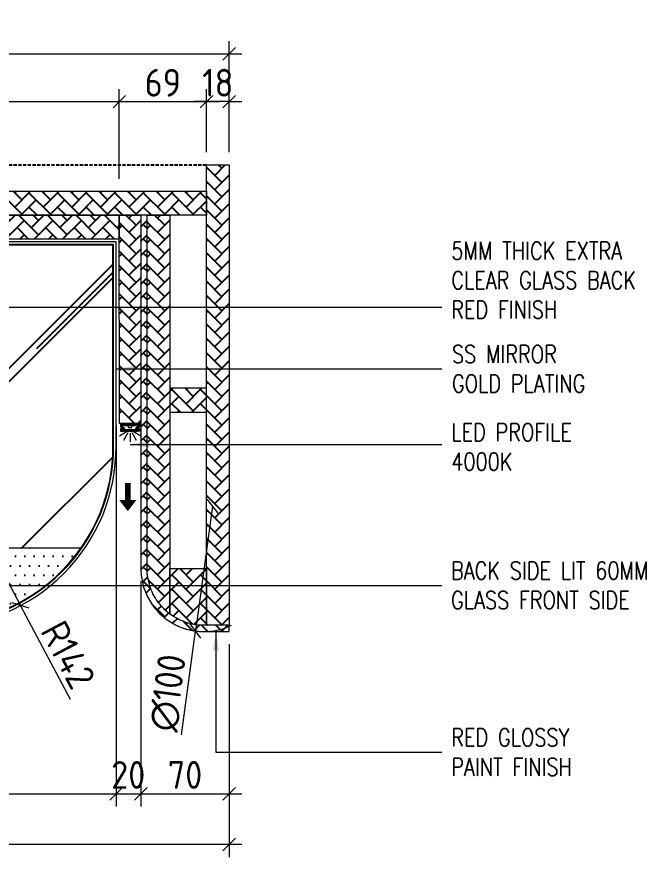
# Model space of a CAD drawing. Header units: millimetres. Extents: x 539949 to 547802, y -525020 to -515511.
# Drawn here: x 542526 to 543025, y -522515 to -521848 of the extents above; entities that cross this region are included whole.
import ezdxf

# ---------------------------------------------------------------- set-up
doc = ezdxf.new("R2010")
doc.units = ezdxf.units.MM
doc.header["$LTSCALE"] = 5
doc.header["$MEASUREMENT"] = 0
doc.set_wipeout_variables(frame=1)
doc.header["$PDMODE"] = 35
doc.linetypes.add('DASHED', pattern=[0.75, 0.5, -0.25])
for name, color, linetype in [('Acrylic - opal', 9, 'Continuous'), ('DIM-10', 1, 'Continuous'), ('EL_LIGHTING', 2, 'Continuous'), ('HATCH', 8, 'Continuous'), ('L-Det Tag', 7, 'Continuous')]:
    doc.layers.add(name, color=color, linetype=linetype)
for name, color, linetype, lineweight in [('aluminium', 6, 'Continuous', 0), ('Decolab', 7, 'Continuous', 0), ('glass', 125, 'Continuous', 0), ('LED lights', 1, 'Continuous', 0), ('MDF', 41, 'Continuous', 0), ('METAL', 6, 'Continuous', 0)]:
    doc.layers.add(name, color=color, linetype=linetype, lineweight=lineweight)
doc.layers.add('LED 4600K', color=41, linetype='Continuous', true_color=0xebd690)
doc.styles.add('ABRA', font='romans.shx', dxfattribs={"width": 0.8, "bigfont": 'bigfont.shx'})
doc.styles.add('ISOCP', font='isocp.shx')
doc.styles.get("Standard").update_dxf_attribs({"font": 'arial.ttf'})
doc.dimstyles.new('dim', dxfattribs={"dimtxt": 2, "dimasz": 2, "dimexe": 1, "dimexo": 1, "dimgap": 1, "dimtad": 1, "dimdec": 0, "dimdsep": 46, "dimtxsty": 'Standard', "dimblk": 'OBLIQUE', "dimcen": 0, "dimdle": 1, "dimclrd": 1, "dimclre": 1, "dimclrt": 1, "dimadec": 0, "dimazin": 0, "dimtfac": 1, "dimtdec": 0, "dimtix": 1, "dimtmove": 0, "dimatfit": 3, "dimfxl": 1, "dimlwd": 0, "dimlwe": 0, "dimarcsym": 0})
doc.dimstyles.new('DL - 10', dxfattribs={"dimscale": 10, "dimtxt": 2.2, "dimasz": 1, "dimexe": 1, "dimexo": 1, "dimgap": 0.4, "dimtad": 1, "dimdec": 0, "dimdsep": 46, "dimtxsty": 'ISOCP', "dimblk": 'OBLIQUE', "dimcen": 0.5, "dimdle": 1, "dimclrd": 256, "dimclre": 256, "dimclrt": 2, "dimadec": 0, "dimazin": 2, "dimtfac": 1, "dimtdec": 0, "dimtix": 1, "dimtmove": 1, "dimatfit": 3, "dimldrblk": 'OPEN90', "dimfxl": 1, "dimlwd": 9, "dimlwe": 9, "dimarcsym": 0})
pattern_1 = [(45, (14015.82022846141, -5016.681261604477), (0, 11.31370849898476), [24, -8]), (135, (14021.47708271141, -5011.024407354477), (9e-16, 11.31370849898476), [24, -8])]

# ---------------------------------------------------------------- blocks, each defined once
blk = doc.blocks.new('A$Ca4803e10')
at = {"layer": 'HATCH'}
h = blk.add_hatch(dxfattribs=at)
h.set_pattern_fill('AR-RROOF', color=256, scale=150, angle=45)
h.set_pattern_definition([(45, (-542128.839262467, 520696.5588919867), (127.2792206135786, 339.4112549695428), [2250, -300, 750, -150]), (45, (-542040.8044682093, 520890.6597034225), (-247.1338200246984, 35.0017856687341), [450, -49.5, 900, -112.5]), (45, (-542165.9623684792, 520839.748015177), (480.4790578162591, 622.6075208347552), [1200, -210, 600, -150])])
edge = h.paths.add_edge_path()
edge.add_line((453.3940688222647, 302.4394283759175), (2.5, 302.4394283759175))
edge.add_line((2.5, 302.4394283759175), (2.5, 142.4699241488706))
edge.add_arc((142.4699241488706, 142.4699241488706), 139.9699241488706, 180, 270)
edge.add_line((142.4699241488706, 2.5), (313.5688952074852, 2.5))
edge.add_arc((313.4281526259462, 142.4671761931857), 139.967246954309, 270.0576131734699, 360.2498470956739)
edge.add_line((453.3940688222647, 143.0775230565923), (453.3940688222647, 302.4394283759175))
edge = h.paths.add_edge_path(flags=17)
edge.add_line((427.9526643056008, 62), (27.94407128710145, 62))
edge.add_arc((142.5137887676835, 142.5543549535766), 140.0543618227123, 215.1111820313257, 269.9820551281923)
edge.add_line((142.4699241488706, 2.5), (313.5688952074852, 2.5))
edge.add_arc((313.3841023621479, 142.5518591377742), 140.0519810511177, 270.0755994532514, 324.889381323436)
h = blk.add_hatch(dxfattribs=at)
h.set_pattern_fill('DOTS', color=102, scale=120)
h.set_pattern_definition([(0, (-542128.839262467, 520696.5588919867), (3.75, 7.5), [0, -7.5])])
edge = h.paths.add_edge_path()
edge.add_line((427.9526643056008, 62), (27.94407128710145, 62))
edge.add_arc((142.5137887676835, 142.5543549535766), 140.0543618227123, 215.1111820313257, 269.9820551281923)
edge.add_line((142.4699241488706, 2.5), (313.5688952074852, 2.5))
edge.add_arc((313.3841023621479, 142.5518591377742), 140.0519810511177, 270.0755994532514, 324.889381323436)
at = {"layer": 'glass'}
for points in [[(453.3940688222647, 302.4394283759175), (2.5, 302.4394283759175), (2.5, 142.4699241488706, 0.4142135623730951), (142.4699241488706, 2.5), (313.5688952074852, 2.5, 0.4151965945376201), (453.3940688222647, 143.0775230565923)], [(427.9526643056008, 62), (27.94407128710145, 62, 0.244101366852682), (142.4699241488706, 2.5), (313.5688952074852, 2.5, 0.2438374322390262)]]:
    blk.add_lwpolyline(points, format="xyb", close=True, dxfattribs=at)
at = {"layer": 'METAL', "lineweight": 5}
for points in [[(455.8940688222647, 304.9394283759175), (0, 304.9394283759175), (0, 142.4699241488706, 0.4142135623730951), (142.4699241488706, 0), (313.5691463683033, 0, 0.4151858707148757), (455.8940688222647, 143.0829426848213)], [(453.8940688222647, 302.9394283759175), (2, 302.9394283759175), (2, 142.4699241488706, 0.4142135623730951), (142.4699241488706, 2), (313.5691463683033, 2, 0.4151948427905277), (453.8940688222647, 143.0786122501013)]]:
    blk.add_lwpolyline(points, format="xyb", close=True, dxfattribs=at)
blk = doc.blocks.new('LED profile EN-ALH-01S')
blk.add_wipeout([(7.601337410047567, 5.861977570020827e-14), (-7.601337410047565, 5.861977570020827e-14), (-7.601337410107323, -2.2044709216110725), (-7.3761035501433, -2.5471782449850817), (-7.2802227580299865, -2.77518803315413), (-7.226261406990452, -2.967565523915672), (-7.183838591590356, -3.353493462030686), (-7.1972838294874135, -3.574921022003908), (-7.239021107237691, -3.7973242245095804), (-7.319846420480359, -4.041111407346751), (-7.468687077144336, -4.326066551213049), (-7.598662590115676, -4.503484380300417), (-7.5986625899531655, -5.99999940377802), (7.598662589953168, -5.99999940377802), (7.598662590115679, -4.503484380300417), (7.598662555905542, -4.503484339148752), (7.381187240777176, -4.1739920508760235), (7.227794222419799, -3.7504619240001666), (7.183837376254384, -3.355582630439301), (7.209225777276204, -3.0546962976174523), (7.209225781759761, -3.054696271238562), (7.347155936086802, -2.607350279282798), (7.601337410047567, -2.2044709216826206)]).dxf.layer = 'aluminium'
at = {"layer": 'HATCH', "lineweight": 0}
h = blk.add_hatch(dxfattribs=at)
h.set_pattern_fill('ANSI31', color=256, scale=5, style=0)
h.set_pattern_definition([(45, (-29047.12291296026, -2919.527889410397), (-0.4419417382415922, 0.4419417382415922), [])])
h.paths.add_polyline_path([(7.601337410047563, 5.68e-14), (-7.601337410047563, 5.68e-14), (-7.601337410047563, -2.20447092168115, -0.3620347735553132), (-7.598662589953165, -4.503484380104965), (-7.598662589953165, -5.99999940377802), (-5.683698659453512, -5.99999940377802), (-6.530086448827205, -2.928575041265333), (-5.579756278842979, -2.928575041265333), (-5.579756278842979, -2.227186841901471), (-6.251289286836254, -2.227186841901471), (-6.251289286836254, -1.431954854710511, -0.1475385407479518), (-5.540307432293048, -1.25167775672378), (-3.814099653525773, -1.25167775672378), (-3.814099653525773, -1.005181376210601), (-3.333214294325444, -1.005181376210601), (-3.333214294325444, -1.251677756723836), (-2.735750799096422, -1.251677756723836), (-2.735750799096422, -1.005181376210601), (-2.254865439896093, -1.005181376210601), (-2.254865439896093, -1.251677756723836), (2.254865439899731, -1.251677756723836), (2.254865439899731, -1.005181376210601), (2.735750799096422, -1.005181376210601), (2.735750799096422, -1.251677756723836), (3.333214294325444, -1.251677756723836), (3.333214294325444, -1.005181376210601), (3.814099653525773, -1.005181376210601), (3.814099653525773, -1.251677756723836), (4.000000000003638, -1.251677756723836), (5.58079487460418, -1.25167775672378, -0.1475385407479502), (6.291776729147387, -1.431954854710511), (6.291776729147387, -2.227186841901471), (5.620243721154111, -2.227186841901471), (5.620243721154111, -2.928575041265333), (6.570573891138338, -2.928575041265333), (5.724186101764644, -5.99999940377802), (7.598662589953165, -5.99999940377802), (7.598662589953165, -4.503484380104965, -0.3620347735553138), (7.601337410047563, -2.20447092168115)])
h = blk.add_hatch(dxfattribs=at)
h.set_pattern_fill('DOTS', color=256, scale=5, style=0)
h.set_pattern_definition([(0, (-29047.12291296026, -2919.527889410397), (0.15625, 0.3125), [0, -0.3125])])
edge = h.paths.add_edge_path()
edge.add_line((-6.530086448827205, -2.928575041265503), (-5.683698659453512, -5.99999940377802))
edge.add_line((-5.683698659453512, -5.99999940377802), (5.724186101764644, -5.99999940377802))
edge.add_line((5.724186101764644, -5.99999940377802), (6.570573891138338, -2.928575041265503))
edge.add_line((6.570573891138338, -2.928575041265503), (5.620243721154111, -2.928575041265503))
edge.add_line((5.620243721154111, -2.928575041265503), (4.567765004121611, -4.757869329645928))
edge.add_arc((0.0202437198540979, 53.54314441312376), 58.47809977474888, 265.53992579296465, 274.46008170154875, ccw=False)
edge.add_line((-4.527269938411337, -4.75786992447911), (-5.579756278842979, -2.928575041265503))
edge.add_line((-5.579756278842979, -2.928575041265503), (-6.530086448827205, -2.928575041265503))
at = {"layer": 'Acrylic - opal', "color": 8}
blk.add_lwpolyline([(-6.530086448827205, -2.928575041265503), (-5.683698659453512, -5.99999940377802), (5.724186101764644, -5.99999940377802), (6.570573891138338, -2.928575041265503), (5.620243721154111, -2.928575041265503), (4.567765004121611, -4.757869329645928, -0.0389411883915571), (-4.527269938411337, -4.75786992447911), (-5.579756278842979, -2.928575041265503)], format="xyb", close=True, dxfattribs=at)
at = {"layer": 'aluminium'}
for p, q in [((7.601337410047563, 5.68e-14), (-7.601337410047563, 5.68e-14)), ((-7.601337410047563, 5.68e-14), (-7.601337410047563, -2.20447092168115)), ((7.601337410047563, 5.68e-14), (7.601337410047563, -2.20447092168115)), ((-7.598662589953165, -4.503484380105988), (-7.598662589953165, -5.99999940377802)), ((-7.598662589953165, -5.99999940377802), (-5.683698659453512, -5.99999940377802)), ((-6.251289286836254, -2.227186841901471), (-6.251289286836254, -1.431954854712558)), ((-5.579756278842979, -2.227186841901471), (-6.251289286836254, -2.227186841901471)), ((-5.579756278842979, -2.928575041265333), (-5.579756278842979, -2.227186841901471)), ((-5.54030743228941, -1.25167775672378), (-3.814099653525773, -1.25167775672378)), ((-3.814099653525773, -1.25167775672378), (-3.814099653525773, -1.005181376210601)), ((-3.814099653525773, -1.005181376210601), (-3.333214294325444, -1.005181376210601)), ((-3.333214294325444, -1.005181376210601), (-3.333214294325444, -1.25167775672378)), ((-3.333214294325444, -1.25167775672378), (-2.735750799096422, -1.25167775672378)), ((-2.735750799096422, -1.25167775672378), (-2.735750799096422, -1.005181376210601)), ((-2.735750799096422, -1.005181376210601), (-2.254865439896093, -1.005181376210601)), ((-2.254865439896093, -1.005181376210601), (-2.254865439896093, -1.25167775672378)), ((2.254865439899731, -1.25167775672378), (-2.254865439896093, -1.25167775672378)), ((2.735750799096422, -1.005181376210601), (2.254865439899731, -1.005181376210601)), ((2.254865439899731, -1.005181376210601), (2.254865439899731, -1.25167775672378)), ((2.735750799096422, -1.25167775672378), (2.735750799096422, -1.005181376210601)), ((3.333214294325444, -1.25167775672378), (2.735750799096422, -1.25167775672378)), ((3.814099653525773, -1.005181376210601), (3.333214294325444, -1.005181376210601)), ((3.333214294325444, -1.005181376210601), (3.333214294325444, -1.25167775672378)), ((3.814099653525773, -1.25167775672378), (3.814099653525773, -1.005181376210601)), ((5.58079487460418, -1.25167775672378), (3.814099653525773, -1.25167775672378)), ((5.620243721154111, -2.928575041265333), (5.620243721154111, -2.227186841901471)), ((5.620243721154111, -2.227186841901471), (6.291776729147387, -2.227186841901471)), ((7.598662589953165, -5.99999940377802), (5.724186101764644, -5.99999940377802)), ((6.291776729147387, -2.227186841901471), (6.291776729147387, -1.431954854712558)), ((7.598662589953165, -4.503484380105988), (7.598662589953165, -5.99999940377802))]:
    blk.add_line(p, q, dxfattribs=at)
for centre, radius, start, end in [((-8.979483271934441, -3.355582630439301), 1.795645895680061, 320.2626265201329, 39.87069660309438), ((-5.596973229621653, -2.520331199968268), 1.269918332666748, 87.4425210421038, 121.0136738682336), ((5.637460671932786, -2.520331199968268), 1.269918332666748, 58.98632613176637, 92.5574789578962), ((8.979483271934441, -3.355582630439301), 1.795645895680061, 140.1293033969056, 219.7373734798671)]:
    blk.add_arc(centre, radius, start, end, dxfattribs=at)
at = {"layer": 'LED lights', "color": 1, "lineweight": 5, "true_color": 0xff0004}
for p, q in [((-2.431757037174975, -6.15565333672788), (-8.475371422824537, -9.644935729217138)), ((8.475371422860917, -9.644935729217138), (2.431757037211355, -6.15565333672788)), ((-1.403975580000406, -7.18343479390245), (-4.893257972431456, -13.22704917955201)), ((3.638e-12, -7.559628916790132), (3.638e-12, -14.53819370159403)), ((4.893257972467836, -13.22704917955201), (1.403975580036786, -7.18343479390245))]:
    blk.add_line(p, q, dxfattribs=at)
at = {"layer": 'LED lights', "color": 1, "linetype": 'Continuous', "lineweight": 9, "true_color": 0xff0004}
for p, q in [((4.000000000003638, -1.251677756723836), (-3.999999999996362, -1.251677756723836)), ((-3.999999999996362, -1.251677756723836), (-3.999999999996362, -1.751677756665629)), ((-3.999999999996362, -1.751677756665629), (-1.499999999996362, -1.751677756665629)), ((-1.499999999996362, -3.251677756723836), (-1.499999999996362, -1.751677756665629)), ((-1.499999999996362, -1.751677756665629), (1.500000000032742, -1.751677756665629)), ((1.500000000032742, -3.251677756723836), (-1.499999999996362, -3.251677756723836)), ((1.500000000032742, -1.751677756665629), (1.500000000032742, -3.251677756723836)), ((1.500000000032742, -1.751677756665629), (4.000000000003638, -1.751677756665629)), ((4.000000000003638, -1.751677756665629), (4.000000000003638, -1.251677756723836))]:
    blk.add_line(p, q, dxfattribs=at)
blk = doc.blocks.new('FLECHE')
at = {"layer": 'EL_LIGHTING', "const_width": 5}
blk.add_lwpolyline([(0, 0), (0, -15)], dxfattribs=at)
at = {"layer": 'EL_LIGHTING'}
blk.add_lwpolyline([(0, -15, 15, 0, 0), (0, -24.79541368456557, 0, 0, 0)], format="xyseb", dxfattribs=at)
blk = doc.blocks.new('*U88')
at = {"layer": 'EL_LIGHTING', "xscale": 0.9, "yscale": 0.9, "zscale": 0.9, "rotation": 90}
blk.add_blockref('FLECHE', (-11.15793615805451, 0), dxfattribs=at)
blk = doc.blocks.new('*U89')
at = {"layer": 'LED 4600K', "color": 0, "linetype": 'ByBlock', "lineweight": -2}
blk.add_blockref('*U88', (0, 0), dxfattribs=at)
blk = doc.blocks.new('_OBLIQUE')
at = {"color": 0, "linetype": 'ByBlock', "lineweight": -2}
blk.add_line((-0.5, -0.5), (0.5, 0.5), dxfattribs=at)
blk = doc.blocks.new('*D101')
at = {"layer": 'Defpoints', "color": 0, "transparency": 16777216}
for p in [(542694.2862968781, -521877.6650135674), (542059.2863716349, -521965.5292051374), (542694.2862968781, -521965.5292051374)]:
    blk.add_point(p, dxfattribs=at)
at = {"layer": 'DIM-10', "lineweight": 9, "transparency": 16777216}
for p, q in [((542059.2863716349, -521955.5292051374), (542059.2863716349, -521867.6650135674)), ((542694.2862968781, -521955.5292051374), (542694.2862968781, -521867.6650135674)), ((542049.2863716349, -521877.6650135674), (542704.2862968781, -521877.6650135674))]:
    blk.add_line(p, q, dxfattribs=at)
at = {"layer": 'DIM-10', "lineweight": 9, "transparency": 16777216, "xscale": 10, "yscale": 10, "zscale": 10, "rotation": 180}
blk.add_blockref('_OBLIQUE', (542059.2863716349, -521877.6650135674), dxfattribs=at)
at = {"layer": 'DIM-10', "lineweight": 9, "transparency": 16777216, "xscale": 10, "yscale": 10, "zscale": 10}
blk.add_blockref('_OBLIQUE', (542694.2862968781, -521877.6650135674), dxfattribs=at)
at = {"layer": 'DIM-10', "color": 2, "transparency": 16777216, "insert": (542376.7863342565, -521862.6650135674), "char_height": 22, "attachment_point": 5, "style": 'ISOCP'}
blk.add_mtext('635', dxfattribs=at)
blk = doc.blocks.new('_Open90')
at = {"color": 0, "linetype": 'ByBlock', "lineweight": -2}
for p, q in [((0, 0), (-1, 0)), ((-0.5, 0.5), (0, 0)), ((0, 0), (-0.5, -0.5))]:
    blk.add_line(p, q, dxfattribs=at)
blk = doc.blocks.new('*D105')
at = {"layer": 'Defpoints', "color": 0, "transparency": 16777216}
for p in [(542148.8393372238, -522163.1230706163), (542604.733406046, -522162.5937574929), (542604.733406046, -522464.3021134313)]:
    blk.add_point(p, dxfattribs=at)
at = {"layer": 'DIM-10', "lineweight": 9, "transparency": 16777216}
for p, q in [((542148.8393372238, -522173.1230706163), (542148.8393372238, -522474.3021134313)), ((542604.733406046, -522172.5937574929), (542604.733406046, -522474.3021134313)), ((542138.8393372238, -522464.3021134313), (542614.733406046, -522464.3021134313))]:
    blk.add_line(p, q, dxfattribs=at)
at = {"layer": 'DIM-10', "lineweight": 9, "transparency": 16777216, "xscale": 10, "yscale": 10, "zscale": 10, "rotation": 180}
blk.add_blockref('_OBLIQUE', (542148.8393372238, -522464.3021134313), dxfattribs=at)
at = {"layer": 'DIM-10', "lineweight": 9, "transparency": 16777216, "xscale": 10, "yscale": 10, "zscale": 10}
blk.add_blockref('_OBLIQUE', (542604.733406046, -522464.3021134313), dxfattribs=at)
at = {"layer": 'DIM-10', "color": 2, "transparency": 16777216, "insert": (542366.800344967, -522449.3021134313), "char_height": 22, "attachment_point": 5, "style": 'ISOCP'}
blk.add_mtext('456', dxfattribs=at)
blk = doc.blocks.new('*D106')
at = {"layer": 'Defpoints', "color": 0, "transparency": 16777216}
for p in [(542604.733406046, -522162.5937574929), (542624.3268684074, -522285.6831311657), (542624.3268684074, -522464.3021134313)]:
    blk.add_point(p, dxfattribs=at)
at = {"layer": 'DIM-10', "lineweight": 9, "transparency": 16777216}
for p, q in [((542604.733406046, -522172.5937574929), (542604.733406046, -522474.3021134313)), ((542624.3268684074, -522295.6831311657), (542624.3268684074, -522474.3021134313)), ((542594.733406046, -522464.3021134313), (542634.3268684074, -522464.3021134313))]:
    blk.add_line(p, q, dxfattribs=at)
at = {"layer": 'DIM-10', "lineweight": 9, "transparency": 16777216, "xscale": 10, "yscale": 10, "zscale": 10, "rotation": 180}
blk.add_blockref('_OBLIQUE', (542604.733406046, -522464.3021134313), dxfattribs=at)
at = {"layer": 'DIM-10', "lineweight": 9, "transparency": 16777216, "xscale": 10, "yscale": 10, "zscale": 10}
blk.add_blockref('_OBLIQUE', (542624.3268684074, -522464.3021134313), dxfattribs=at)
at = {"layer": 'DIM-10', "color": 2, "transparency": 16777216, "insert": (542614.3317906571, -522449.299948077), "char_height": 22, "attachment_point": 5, "style": 'ISOCP'}
blk.add_mtext('20', dxfattribs=at)
blk = doc.blocks.new('*D107')
at = {"layer": 'Defpoints', "color": 0, "transparency": 16777216}
for p in [(542624.3268684074, -522285.6831311658), (542694.2862968781, -522335.6390316773), (542694.2862968781, -522464.3021134313)]:
    blk.add_point(p, dxfattribs=at)
at = {"layer": 'DIM-10', "lineweight": 9, "transparency": 16777216}
for p, q in [((542624.3268684074, -522295.6831311658), (542624.3268684074, -522474.3021134313)), ((542694.2862968781, -522345.6390316773), (542694.2862968781, -522474.3021134313)), ((542614.3268684074, -522464.3021134313), (542704.2862968781, -522464.3021134313))]:
    blk.add_line(p, q, dxfattribs=at)
at = {"layer": 'DIM-10', "lineweight": 9, "transparency": 16777216, "xscale": 10, "yscale": 10, "zscale": 10, "rotation": 180}
blk.add_blockref('_OBLIQUE', (542624.3268684074, -522464.3021134313), dxfattribs=at)
at = {"layer": 'DIM-10', "lineweight": 9, "transparency": 16777216, "xscale": 10, "yscale": 10, "zscale": 10}
blk.add_blockref('_OBLIQUE', (542694.2862968781, -522464.3021134313), dxfattribs=at)
at = {"layer": 'DIM-10', "color": 2, "transparency": 16777216, "insert": (542659.3065826427, -522449.3021134313), "char_height": 22, "attachment_point": 5, "style": 'ISOCP'}
blk.add_mtext('70', dxfattribs=at)
blk = doc.blocks.new('*D108')
at = {"layer": 'Defpoints', "color": 0, "transparency": 16777216}
for p in [(542059.2863716349, -522335.6390316773), (542694.2862968781, -522335.6390316773), (542059.2863716349, -522504.5261052879)]:
    blk.add_point(p, dxfattribs=at)
at = {"layer": 'DIM-10', "lineweight": 9, "transparency": 16777216}
for p, q in [((542059.2863716349, -522345.6390316773), (542059.2863716349, -522514.5261052879)), ((542694.2862968781, -522345.6390316773), (542694.2862968781, -522514.5261052879)), ((542704.2862968781, -522504.5261052879), (542049.2863716349, -522504.5261052879))]:
    blk.add_line(p, q, dxfattribs=at)
at = {"layer": 'DIM-10', "lineweight": 9, "transparency": 16777216, "xscale": 10, "yscale": 10, "zscale": 10, "rotation": 180}
blk.add_blockref('_OBLIQUE', (542059.2863716349, -522504.5261052879), dxfattribs=at)
at = {"layer": 'DIM-10', "lineweight": 9, "transparency": 16777216, "xscale": 10, "yscale": 10, "zscale": 10}
blk.add_blockref('_OBLIQUE', (542694.2862968781, -522504.5261052879), dxfattribs=at)
at = {"layer": 'DIM-10', "color": 2, "transparency": 16777216, "insert": (542366.7862968781, -522489.5261052879), "char_height": 22, "attachment_point": 5, "style": 'ISOCP'}
blk.add_mtext('635', dxfattribs=at)
blk = doc.blocks.new('*D110')
at = {"layer": 'Defpoints', "color": 0, "transparency": 16777216}
for p in [(542680.9479997363, -522236.172840577), (542667.618353148, -522335.1925871273)]:
    blk.add_point(p, dxfattribs=at)
at = {"layer": 'DIM-10', "lineweight": 9, "transparency": 16777216}
for p in [(542680.9479997363, -522236.172840577), (542656.5427917562, -522417.4677828457)]:
    blk.add_line(p, (542667.618353148, -522335.1925871273), dxfattribs=at)
blk.add_arc((542674.2831764421, -522285.6827138521), 49.95645525123109, 250.8640142909483, 295.8013289228546, dxfattribs=at)
at = {"layer": 'DIM-10', "lineweight": 9, "transparency": 16777216, "xscale": 10, "yscale": 10, "zscale": 10}
for p, rotation in [((542680.9479997363, -522236.172840577), 262.3331586137319), ((542667.618353148, -522335.1925871273), 82.33315861373188)]:
    blk.add_blockref('_OBLIQUE', p, dxfattribs=dict(at, rotation=rotation))
at = {"layer": 'DIM-10', "color": 2, "transparency": 16777216, "insert": (542645.8805372814, -522384.2396009238), "char_height": 22, "attachment_point": 5, "rotation": 82.33315861373188, "style": 'ISOCP'}
blk.add_mtext('∅100', dxfattribs=at)
blk = doc.blocks.new('*D143')
at = {"layer": 'Defpoints', "color": 0, "transparency": 16777216}
for p in [(542462.2664179488, -522189.1620427662), (542529.040960144, -522315.0125884871)]:
    blk.add_point(p, dxfattribs=at)
at = {"layer": 'DIM-10', "lineweight": 9, "transparency": 16777216}
for p in [(542462.2664179488, -522189.1620427662), (542568.5621626328, -522389.4985338373)]:
    blk.add_line(p, (542529.040960144, -522315.0125884871), dxfattribs=at)
at = {"layer": 'DIM-10', "lineweight": 9, "transparency": 16777216, "xscale": 10, "yscale": 10, "zscale": 10, "rotation": 117.9497972668012}
blk.add_blockref('_OBLIQUE', (542529.040960144, -522315.0125884871), dxfattribs=at)
at = {"layer": 'DIM-10', "color": 2, "transparency": 16777216, "insert": (542566.7408306802, -522354.0576662078), "char_height": 22, "attachment_point": 5, "rotation": 297.9497972668012, "style": 'ISOCP'}
blk.add_mtext('R142', dxfattribs=at)
blk = doc.blocks.new('*D145')
at = {"layer": 'Defpoints', "color": 0, "transparency": 16777216}
for p in [(542676.2862968781, -521915.4891561354), (542676.2862968781, -521965.5292051374), (542607.2758893988, -521986.5911208192)]:
    blk.add_point(p, dxfattribs=at)
at = {"layer": 'DIM-10', "lineweight": 9, "transparency": 16777216}
for p, q in [((542607.2758893988, -521976.5911208192), (542607.2758893988, -521905.4891561354)), ((542676.2862968781, -521955.5292051374), (542676.2862968781, -521905.4891561354)), ((542597.2758893988, -521915.4891561354), (542686.2862968781, -521915.4891561354))]:
    blk.add_line(p, q, dxfattribs=at)
at = {"layer": 'DIM-10', "lineweight": 9, "transparency": 16777216, "xscale": 10, "yscale": 10, "zscale": 10, "rotation": 180}
blk.add_blockref('_OBLIQUE', (542607.2758893988, -521915.4891561354), dxfattribs=at)
at = {"layer": 'DIM-10', "lineweight": 9, "transparency": 16777216, "xscale": 10, "yscale": 10, "zscale": 10}
blk.add_blockref('_OBLIQUE', (542676.2862968781, -521915.4891561354), dxfattribs=at)
at = {"layer": 'DIM-10', "color": 2, "transparency": 16777216, "insert": (542641.7810931385, -521900.4891561354), "char_height": 22, "attachment_point": 5, "style": 'ISOCP'}
blk.add_mtext('69', dxfattribs=at)
blk = doc.blocks.new('*D146')
at = {"layer": 'Defpoints', "color": 0, "transparency": 16777216}
for p in [(542676.2862968781, -521915.4891561354), (542676.2862968781, -521965.5292051374), (542694.2862968781, -521965.5292051374)]:
    blk.add_point(p, dxfattribs=at)
at = {"layer": 'DIM-10', "lineweight": 9, "transparency": 16777216}
for p, q in [((542676.2862968781, -521955.5292051374), (542676.2862968781, -521905.4891561354)), ((542694.2862968781, -521955.5292051374), (542694.2862968781, -521905.4891561354)), ((542676.2862968781, -521915.4891561354), (542666.2862968781, -521915.4891561354)), ((542694.2862968781, -521915.4891561354), (542676.2862968781, -521915.4891561354)), ((542694.2862968781, -521915.4891561354), (542704.2862968781, -521915.4891561354))]:
    blk.add_line(p, q, dxfattribs=at)
at = {"layer": 'DIM-10', "lineweight": 9, "transparency": 16777216, "xscale": 10, "yscale": 10, "zscale": 10}
blk.add_blockref('_OBLIQUE', (542676.2862968781, -521915.4891561354), dxfattribs=at)
at = {"layer": 'DIM-10', "lineweight": 9, "transparency": 16777216, "xscale": 10, "yscale": 10, "zscale": 10, "rotation": 180}
blk.add_blockref('_OBLIQUE', (542694.2862968781, -521915.4891561354), dxfattribs=at)
at = {"layer": 'DIM-10', "color": 2, "transparency": 16777216, "insert": (542685.2862968781, -521900.4891561354), "char_height": 22, "attachment_point": 5, "style": 'ISOCP'}
blk.add_mtext('18', dxfattribs=at)
blk = doc.blocks.new('*D286')
at = {"layer": 'Defpoints', "color": 0, "transparency": 16777216}
for p in [(542607.2758893988, -521915.4891561354), (542146.3577407533, -521986.5911208192), (542607.2758893988, -521986.5911208192)]:
    blk.add_point(p, dxfattribs=at)
at = {"layer": 'DIM-10', "lineweight": 9, "transparency": 16777216}
for p, q in [((542146.3577407533, -521976.5911208192), (542146.3577407533, -521905.4891561354)), ((542607.2758893988, -521976.5911208192), (542607.2758893988, -521905.4891561354)), ((542136.3577407533, -521915.4891561354), (542617.2758893988, -521915.4891561354))]:
    blk.add_line(p, q, dxfattribs=at)
at = {"layer": 'DIM-10', "lineweight": 9, "transparency": 16777216, "xscale": 10, "yscale": 10, "zscale": 10, "rotation": 180}
blk.add_blockref('_OBLIQUE', (542146.3577407533, -521915.4891561354), dxfattribs=at)
at = {"layer": 'DIM-10', "lineweight": 9, "transparency": 16777216, "xscale": 10, "yscale": 10, "zscale": 10}
blk.add_blockref('_OBLIQUE', (542607.2758893988, -521915.4891561354), dxfattribs=at)
at = {"layer": 'DIM-10', "color": 2, "transparency": 16777216, "insert": (542376.816815076, -521900.4891561354), "char_height": 22, "attachment_point": 5, "style": 'ISOCP'}
blk.add_mtext('461', dxfattribs=at)

msp = doc.modelspace()

# ---------------------------------------------------------------- hatches: boundary and pattern name
at = {"layer": 'HATCH'}
h = msp.add_hatch(dxfattribs=at)
h.set_pattern_fill('AR-HBONE', color=256, scale=2)
h.set_pattern_definition(pattern_1)
h.paths.add_polyline_path([(542676.2862968781, -521965.5292051374), (542694.2862968781, -521965.5292051374), (542694.2862968781, -522330.6390316773), (542676.2862968781, -522330.6390316773)])
h = msp.add_hatch(dxfattribs=at)
h.set_pattern_fill('AR-HBONE', color=256, scale=2)
h.set_pattern_definition([(45, (14015.82022846141, -4996.58025496226), (0, 11.31370849898476), [24, -8]), (135, (14021.47708271141, -4990.92340071226), (9e-16, 11.31370849898476), [24, -8])])
h.paths.add_polyline_path([(542077.2863716349, -521986.5911208192), (542676.2862968781, -521986.5911208192), (542676.2862968781, -522005.5362610555), (542077.2863716349, -522005.5362610555)])
h = msp.add_hatch(dxfattribs=at)
h.set_pattern_fill('AR-HBONE', color=256, scale=2)
h.set_pattern_definition([(45, (0, -962.5585938618169), (0, 11.31370849898476), [24, -8]), (135, (5.65685425, -956.9017396118169), (9e-16, 11.31370849898476), [24, -8])])
h.paths.add_polyline_path([(542607.2381101627, -522024.573267822), (542607.2149277597, -522005.5362610555), (542485.2863342565, -522005.5362610555, -0.0122036263470719), (542485.2899894919, -522006.4506472338, 0.3609311274223962), (542501.1961219463, -522024.5498396948)])
h = msp.add_hatch(dxfattribs=at)
h.set_pattern_fill('AR-HBONE', color=256, scale=2)
h.set_pattern_definition(pattern_1)
h.paths.add_polyline_path([(542607.2758893988, -522005.5362610555), (542624.3268684074, -522005.5362610555), (542624.3268684074, -522170.6910690736), (542607.46368054, -522170.6910690736)])
h = msp.add_hatch(dxfattribs=at)
h.set_pattern_fill('AR-HBONE', color=256, scale=2)
h.set_pattern_definition([(45, (14015.82022846141, -5700.546141098195), (0, 11.31370849898476), [24, -8]), (135, (14021.47708271141, -5694.889286848195), (9e-16, 11.31370849898476), [24, -8])])
edge = h.paths.add_edge_path()
edge.add_line((542694.2862968781, -522330.6390316773), (542676.2862968781, -522330.6390316773))
edge.add_arc((542676.2862968781, -522245.8259558989), 84.81307577841407, 265.02800299177784, 270, ccw=False)
edge.add_arc((542672.0121740141, -522294.9559512935), 35.49751460615872, 247.453419301569, 265.02800299177835, ccw=False)
edge.add_arc((542682.898746951, -522268.7337568212), 63.88978385774003, 238.6549872250184, 247.4534193014547, ccw=False)
edge.add_arc((542667.4677982678, -522294.0683505969), 34.2257345885319, 223.1409112020885, 238.65498722506618, ccw=False)
edge.add_arc((542694.73925818, -522268.5116204334), 71.6005788342934, 216.8803504244015, 223.1409112020627, ccw=False)
edge.add_arc((542667.1622093503, -522289.2022691158), 37.12454998737412, 195.7192242071019, 216.8803504244239, ccw=False)
edge.add_arc((542722.1639269779, -522273.7220690815), 94.26320183606167, 192.3323807253385, 195.7192242072044, ccw=False)
edge.add_arc((542662.525467611, -522286.7606674476), 33.21608165001354, 178.1409820477449, 192.3323807253522, ccw=False)
edge.add_line((542629.3268684074, -522285.6831280749), (542629.3268684074, -522005.5362610555))
edge.add_line((542629.3268684074, -522005.5362610555), (542624.3268684074, -522005.5362610555))
edge.add_line((542624.3268684074, -522005.5362610555), (542624.3268684074, -522285.6831311657))
edge.add_arc((542674.28227968, -522285.6831311657), 49.95541127260964, 180, 192.4949818083493)
edge.add_arc((542674.2833568015, -522285.6828924726), 49.95651452468786, 192.4949818083545, 204.8896481378932)
edge.add_arc((542674.2824091782, -522285.6833321367), 49.95546987432041, 204.8896481378844, 218.8629616108906)
edge.add_arc((542674.283176441, -522285.6827138521), 49.95645525137738, 218.8629616108966, 232.7295267544594)
edge.add_arc((542674.2825799965, -522285.6834976352), 49.95547033412608, 232.7295267544067, 246.7159342343175)
edge.add_arc((542674.283035419, -522285.682439346), 49.95662245631573, 246.7159342342645, 257.1014623897424)
edge.add_arc((542674.2827580125, -522285.683650708), 49.95537973663853, 257.1014623897637, 268.9234001602261)
edge.add_line((542673.3441410757, -522335.6302117796), (542694.2862968781, -522335.6390316773))
edge.add_line((542694.2862968781, -522335.6390316773), (542694.2862968781, -522330.6390316773))
h = msp.add_hatch(dxfattribs=at)
h.set_pattern_fill('AR-HBONE', color=256, scale=2)
h.set_pattern_definition(pattern_1)
edge = h.paths.add_edge_path()
edge.add_line((542629.3268684074, -522005.5362610555), (542647.3268684074, -522005.5362610555))
edge.add_line((542647.3268684074, -522005.5362610555), (542647.3268684074, -522321.7404277232))
edge.add_arc((542667.4677982677, -522294.0683505971), 34.22573458836673, 223.1409112020813, 233.9512586887613, ccw=False)
edge.add_arc((542694.73925818, -522268.5116204334), 71.60057883428985, 216.8803504244013, 223.1409112020629, ccw=False)
edge.add_arc((542667.1622093504, -522289.2022691157), 37.12454998746308, 195.7192242074263, 216.880350424533, ccw=False)
edge.add_arc((542722.1639269779, -522273.7220690821), 94.26320183591365, 192.3323807250113, 195.7192242069513, ccw=False)
edge.add_arc((542662.5254676112, -522286.7606674476), 33.2160816501984, 181.8590179522404, 192.3323807253163, ccw=False)
edge.add_line((542629.3268684074, -522287.8382068204), (542629.3268684074, -522005.5362610555))
h = msp.add_hatch(dxfattribs=at)
h.set_pattern_fill('AR-HBONE', color=256, scale=2)
h.set_pattern_definition(pattern_1)
h.paths.add_polyline_path([(542647.3268684074, -522161.7351751946), (542676.2862968781, -522161.7351751946), (542676.2862968781, -522142.7900349582), (542647.3268684074, -522142.7900349582)])
h = msp.add_hatch(dxfattribs=at)
h.set_pattern_fill('AR-HBONE', color=256, scale=2)
h.set_pattern_definition(pattern_1)
edge = h.paths.add_edge_path()
edge.add_line((542647.3268684074, -522285.6831280749), (542676.2862968781, -522285.6831280749))
edge.add_line((542676.2862968781, -522285.6831280749), (542676.2862968781, -522330.6390316773))
edge.add_arc((542676.2862968781, -522245.8259558989), 84.81307577840734, 265.0280029917776, 270.0000000000002, ccw=False)
edge.add_arc((542672.0121740141, -522294.9559512936), 35.49751460606097, 247.4534193012886, 265.0280029917541, ccw=False)
edge.add_arc((542682.8987469513, -522268.7337568213), 63.88978385769892, 238.6549872247538, 247.45341930110249, ccw=False)
edge.add_arc((542667.4677982676, -522294.0683505963), 34.22573458890452, 233.95125868971388, 238.654987225958, ccw=False)
edge.add_line((542647.3268684074, -522321.7404277232), (542647.3268684074, -522285.6831280749))

# ---------------------------------------------------------------- linework, layer by layer
at = {"layer": 'HATCH', "linetype": 'DASHED'}
msp.add_line((542077.2863716349, -521965.5292051374), (542676.2862968781, -521965.5292051374), dxfattribs=at)
at = {"layer": 'MDF'}
for points in [[(542676.2862968781, -521965.5292051374), (542694.2862968781, -521965.5292051374), (542694.2862968781, -522330.6390316773), (542676.2862968781, -522330.6390316773)], [(542077.2863716349, -521986.5911208192), (542676.2862968781, -521986.5911208192), (542676.2862968781, -522005.5362610555), (542077.2863716349, -522005.5362610555)], [(542607.2758893988, -522005.5362610555), (542624.3268684074, -522005.5362610555), (542624.3268684074, -522170.6910690736), (542607.46368054, -522170.6910690736)], [(542647.3268684074, -522161.7351751946), (542676.2862968781, -522161.7351751946), (542676.2862968781, -522142.7900349582), (542647.3268684074, -522142.7900349582)]]:
    msp.add_lwpolyline(points, close=True, dxfattribs=at)
for points in [[(542485.2899894919, -522006.4506472338, 0.0122036263470775), (542485.2863342565, -522005.5362610555), (542607.2149277597, -522005.5362610555), (542607.2381101627, -522024.573267822), (542501.1961219463, -522024.5498396948, -0.36093112742239)], [(542629.3268684074, -522005.5362610555), (542647.3268684074, -522005.5362610555), (542647.3268684074, -522321.7404277232, -0.0472040528120168), (542642.4941624539, -522317.4717354453, -0.0273236463812032), (542637.466633554, -522311.4824170033, -0.0925961193207653), (542631.4260841637, -522299.2601798538, -0.014778968358508), (542630.0758462403, -522293.8550421964, -0.0457305045113863), (542629.3268684074, -522287.8382068204)], [(542647.3268684074, -522285.6831280749), (542676.2862968781, -522285.6831280749), (542676.2862968781, -522330.6390316773, -0.0216978336709936), (542668.9356453245, -522330.3198949994, -0.0768342512654885), (542658.4012055349, -522327.7403237943, -0.0384092735306129), (542649.6639054383, -522323.2988536414, -0.02052676976377), (542647.3268684074, -522321.7404277232)]]:
    msp.add_lwpolyline(points, format="xyb", close=True, dxfattribs=at)
msp.add_lwpolyline([(542694.2862968781, -522330.6390316773), (542676.2862968781, -522330.6390316773, -0.0216978336709919), (542668.9356453245, -522330.3198949994, -0.0768342512643646), (542658.401205535, -522327.7403237944, -0.038409273530996), (542649.6639054383, -522323.2988536415, -0.0677965137859518), (542642.4941624539, -522317.4717354453, -0.0273236463812018), (542637.466633554, -522311.4824170033, -0.0925961193217121), (542631.4260841637, -522299.2601798537, -0.0147789683581851), (542630.0758462403, -522293.8550421964, -0.0620009215675352), (542629.3268684074, -522285.6831280749), (542629.3268684074, -522005.5362610555), (542624.3268684074, -522005.5362610555), (542624.3268684074, -522285.6831311657, 0.0545737253431477), (542625.5100643209, -522296.4911894731, 0.0541347233281961), (542628.9667998618, -522306.7081870146, 0.0610457434481406), (542635.3846361387, -522317.0283831484, 0.060578243493904), (542644.0306271373, -522325.4373448013, 0.0611030899436866), (542654.5356789872, -522331.5704120753, 0.0453464589204795), (542663.1314565511, -522334.3785009527, 0.0516287338700311), (542673.3441410757, -522335.6302117796), (542694.2862968781, -522335.6390316773), (542694.2862968781, -522330.6390316773)], format="xyb", dxfattribs=at)

# ---------------------------------------------------------------- block references
at = {"layer": 'Decolab'}
msp.add_blockref('A$Ca4803e10', (542148.8393372238, -522331.6302117796), dxfattribs=at)
at = {"layer": 'LED 4600K', "extrusion": (0, 0, -1), "zscale": -1, "rotation": 270}
msp.add_blockref('*U89', (-542613.9826138163, -522229.017544359), dxfattribs=at)

# ---------------------------------------------------------------- texts
at = {"layer": 'L-Det Tag', "color": 7, "char_height": 14, "attachment_point": 4, "style": 'ABRA'}
for s, width, gutter_width, heights, insert in [('{\\Fromans|c0;5MM THICK EXTRA CLEAR GLASS BACK RED FINISH }', 160.2350267919898, 23.96974880894857, [-60.66666666666668], (542870.232133979, -522057.088947179)), ('{\\Fromans|c0;SS MIRROR GOLD PLATING }', 127.4080429360668, 56.33393824184779, [-37.33333333333334], (542870.7974407714, -522127.3655625695)), ('{\\Fromans|c0;LED PROFILE 4000K }', 110.6089470242802, 23.96974880894857, [-37.33333333333334], (542870.232133979, -522189.2538714883)), ('{\\Fromans|c0;BACK SIDE LIT 60MM GLASS FRONT SIDE}', 179.8733333333334, 23.96974880894857, [-37.33333333333334], (542870.0321428574, -522298.9934297355)), ('{\\Fromans|c0;RED GLOSSY PAINT FINISH}', 109.2785587540781, 23.96974880894857, [-37.33333333333334], (542870.232133979, -522431.2406776024))]:
    msp.add_mtext_dynamic_manual_height_columns(s, width=width, gutter_width=gutter_width, heights=heights, dxfattribs=dict(at, insert=insert))

# ---------------------------------------------------------------- dimensions: what is measured, and where the dimension line sits
at = {"layer": 'DIM-10'}
for base, p1, p2, picture, middle in [((542694.2862968781, -521877.6650135674), (542059.2863716349, -521965.5292051374), (542694.2862968781, -521965.5292051374), '*D101', (542376.7863342565, -521862.6650135674)), ((542607.2758893988, -521915.4891561354), (542146.3577407533, -521986.5911208192), (542607.2758893988, -521986.5911208192), '*D286', (542376.816815076, -521900.4891561354)), ((542676.2862968781, -521915.4891561354), (542607.2758893988, -521986.5911208192), (542676.2862968781, -521965.5292051374), '*D145', (542641.7810931385, -521900.4891561354)), ((542676.2862968781, -521915.4891561354), (542694.2862968781, -521965.5292051374), (542676.2862968781, -521965.5292051374), '*D146', (542685.2862968781, -521900.4891561354))]:
    dim = msp.add_linear_dim(base=base, p1=p1, p2=p2, dimstyle='DL - 10', dxfattribs=at)
    dim.commit()
    dim.dimension.update_dxf_attribs({"geometry": picture, "text_midpoint": middle})
dim = msp.add_radius_dim(center=(542462.2664179488, -522189.1620427662), mpoint=(542529.040960144, -522315.0125884871), dimstyle='DL - 10', dxfattribs=at)
dim.commit()
dim.dimension.update_dxf_attribs({"geometry": '*D143', "text_midpoint": (542566.7408306802, -522354.0576662078)})
dim = msp.add_diameter_dim_2p(p1=(542680.9479997363, -522236.172840577), p2=(542667.618353148, -522335.1925871273), dimstyle='DL - 10', dxfattribs=at)
dim.commit()
dim.dimension.update_dxf_attribs({"geometry": '*D110', "text_midpoint": (542645.8805372814, -522384.2396009238)})
for base, p1, p2, picture, middle in [((542694.2862968781, -522464.3021134313), (542624.3268684074, -522285.6831311658), (542694.2862968781, -522335.6390316773), '*D107', (542659.3065826427, -522464.3021134313)), ((542059.2863716349, -522504.5261052879), (542694.2862968781, -522335.6390316773), (542059.2863716349, -522335.6390316773), '*D108', (542366.7862968781, -522504.5261052879))]:
    dim = msp.add_linear_dim(base=base, p1=p1, p2=p2, dimstyle='DL - 10', dxfattribs=at)
    dim.commit()
    dim.dimension.update_dxf_attribs({"geometry": picture, "text_midpoint": middle, "dimtype": 128})

# ---------------------------------------------------------------- leaders
for points in [[(542483.3031383363, -522078.5637995258), (542862.8613586585, -522078.5637995258)], [(542604.733406046, -522127.3655625696), (542862.8613586585, -522127.3655625696)], [(542454.5285716747, -522298.9934297355), (542862.8613586585, -522298.9934297355)], [(542683.8152189769, -522335.6346217284), (542683.8152189769, -522431.2406776024), (542862.8613586585, -522431.2406776024)]]:
    msp.add_leader(points, dimstyle='dim', override={"dimscale": 1, "dimasz": 15, "dimtad": 0, "dimclrt": 4, "dimfxlon": 1})

# ---------------------------------------------------------------- next in the draw order: block references
at = {"layer": 'LED lights', "xscale": -1}
msp.add_blockref('LED profile EN-ALH-01S', (542615.8013789031, -522170.6910690736), dxfattribs=at)

# ---------------------------------------------------------------- next in the draw order: dimensions: what is measured, and where the dimension line sits
at = {"layer": 'DIM-10'}
for base, p1, p2, picture, middle in [((542604.733406046, -522464.3021134313), (542148.8393372238, -522163.1230706163), (542604.733406046, -522162.5937574929), '*D105', (542366.800344967, -522464.3021134313)), ((542624.3268684074, -522464.3021134313), (542604.733406046, -522162.5937574929), (542624.3268684074, -522285.6831311657), '*D106', (542614.3317906571, -522464.3021134313))]:
    dim = msp.add_linear_dim(base=base, p1=p1, p2=p2, dimstyle='DL - 10', dxfattribs=at)
    dim.commit()
    dim.dimension.update_dxf_attribs({"geometry": picture, "text_midpoint": middle, "dimtype": 128})

# ---------------------------------------------------------------- next in the draw order: leaders
msp.add_leader([(542615.8013789031, -522187.2292627752), (542862.8613586585, -522187.2292627752)], dimstyle='dim', override={"dimscale": 1, "dimasz": 15, "dimtad": 0, "dimclrt": 4, "dimfxlon": 1})

doc.saveas('drawing.dxf')
